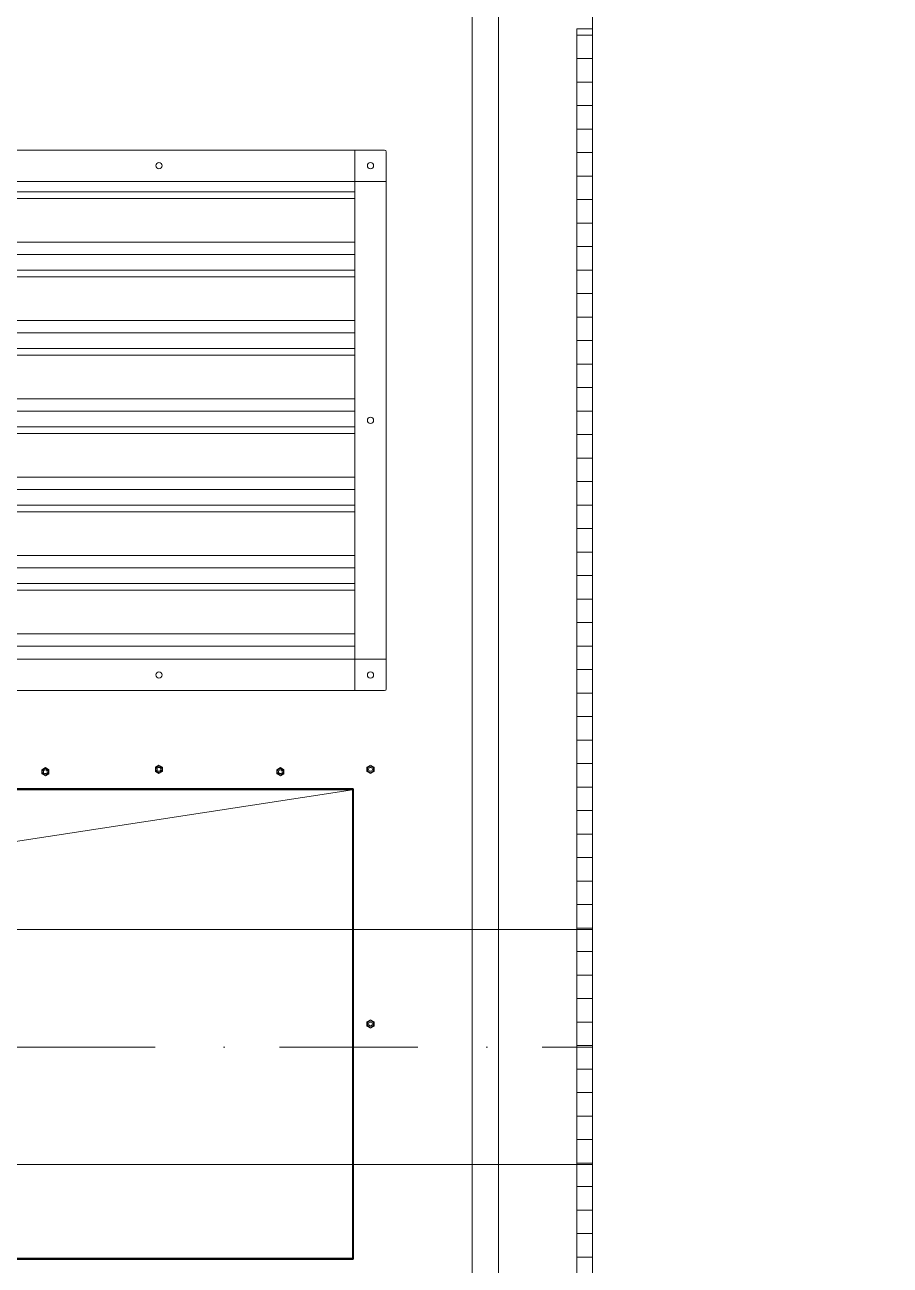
# Model space of a CAD drawing. Header units: millimetres. Extents: x 1322820 to 1391563, y 1051909 to 1098256.
# Drawn here: x 1326074 to 1327179, y 1083042 to 1084626 of the extents above; entities that cross this region are included whole.
import ezdxf

# ---------------------------------------------------------------- set-up
doc = ezdxf.new("R2010")
doc.units = ezdxf.units.MM
doc.header["$MEASUREMENT"] = 0
doc.set_wipeout_variables(frame=1)
doc.linetypes.add('Dot & Dashed', pattern=[335.138881, 176.388884, -88.194442, 0, -70.555556])
doc.linetypes.add('Wipeout_Contour', pattern=[1000, 0, -1000])
doc.layers.get('0').update_dxf_attribs({"true_color": 0x787878})
for name, color, linetype, true_color in [('arhitectura - decoratii fatada', 7, 'Continuous', 0x787878), ('New_arhitectura - sort tabla', 7, 'Continuous', 0x787878), ('New_rezistenta - atic', 7, 'Continuous', 0x787878)]:
    doc.layers.add(name, color=color, linetype=linetype, true_color=true_color)
for name, color, linetype, lineweight, true_color in [('arhitectura - decoratii fatada_Pen_No__21', 7, 'Continuous', 20, 0x787878), ('New_arhitectura - copertina_Pen_No__1', 7, 'Continuous', 13, 0x787878), ('New_arhitectura - sort tabla_Pen_No__21', 7, 'Continuous', 20, 0x787878), ('New_rezistenta - atic_Pen_No__1', 7, 'Continuous', 13, 0x787878)]:
    doc.layers.add(name, color=color, linetype=linetype, lineweight=lineweight, true_color=true_color)
doc.layers.add('CV_Pen_No__1', color=7, linetype='Continuous', lineweight=13)

# ---------------------------------------------------------------- blocks, each defined once
blk = doc.blocks.new('HEA Beam 23')
at = {"layer": 'New_arhitectura - copertina_Pen_No__1', "color": 7, "linetype": 'Continuous', "lineweight": 13}
for p, q in [((600, 150), (0, 150)), ((0, 150), (0, 0)), ((1200, 150), (600, 150)), ((1200, 0), (1200, 150)), ((0, 0), (0, -150)), ((1200, -150), (1200, 0)), ((0, -150), (600, -150)), ((600, -150), (1200, -150))]:
    blk.add_line(p, q, dxfattribs=at)
at = {"layer": 'New_arhitectura - copertina_Pen_No__1', "color": 7, "linetype": 'Dot & Dashed', "lineweight": 13}
blk.add_line((0, 0), (1200, 0), dxfattribs=at)
blk = doc.blocks.new('Slab_1_1', base_point=(1346478.5, 1090720.6))
at = {"layer": 'New_arhitectura - sort tabla_Pen_No__21', "color": 7, "linetype": 'Continuous', "lineweight": 20, "flags": 128}
blk.add_lwpolyline([(1346478.5, 1090720.6), (1326678.5, 1090720.6), (1326678.5, 1075928.7), (1355428.5, 1075928.7), (1355428.5, 1056170.7), (1372848.5, 1056170.7), (1372848.5, 1096120.6), (1355278.5, 1096120.6), (1355278.5, 1089268.7), (1355828.5, 1089268.7), (1355828.5, 1095570.6), (1372228.5, 1095570.6), (1372228.5, 1056720.7), (1355978.5, 1056720.7), (1355978.5, 1076470.6), (1327228.5, 1076470.6), (1327228.5, 1090170.6), (1346478.5, 1090170.6)], close=True, dxfattribs=at)
blk = doc.blocks.new('Wall_19_1', base_point=(1327178.5, 1090220.6))
at = {"color": 254, "linetype": 'Wipeout_Contour', "lineweight": 0, "ltscale": 6851626.523257658}
blk.add_wipeout([(1326798.5, 1076070.6), (1326828.5, 1076070.6), (1326828.5, 1090570.6), (1326798.5, 1090570.6)], dxfattribs=at).dxf.layer = 'New_rezistenta - atic'
at = {"layer": 'New_rezistenta - atic_Pen_No__1', "color": 7, "linetype": 'Continuous', "lineweight": 13, "flags": 128}
blk.add_lwpolyline([(1326798.5, 1090600.6), (1326798.5, 1076040.6)], dxfattribs=at)
at = {"color": 254, "linetype": 'Wipeout_Contour', "lineweight": 0, "ltscale": 6851826.914150106}
blk.add_wipeout([(1326828.5, 1076170.6), (1326928.5, 1076170.6), (1326928.5, 1090470.6), (1326828.5, 1090470.6)], dxfattribs=at).dxf.layer = 'New_rezistenta - atic'
at = {"color": 254, "linetype": 'Wipeout_Contour', "lineweight": 0, "ltscale": 6852366.706711189}
blk.add_wipeout([(1326928.5, 1076420.6), (1327178.5, 1076420.6), (1327178.5, 1090220.6), (1326928.5, 1090220.6)], dxfattribs=at).dxf.layer = 'New_rezistenta - atic'
blk = doc.blocks.new('Wall_63_1', base_point=(1326778.5, 1082920.7))
at = {"layer": 'arhitectura - decoratii fatada', "linetype": 'Continuous', "lineweight": 0, "true_color": 0x000000}
h = blk.add_hatch(dxfattribs=at)
h.set_pattern_fill('PLYWOOD_0001', color=18, style=0, pattern_type=2)
h.set_pattern_definition([(0, (1356235.236, 1078942.57), (0, 30), [])])
h.paths.add_polyline_path([(1326798.5, 1082920.7), (1326798.5, 1084620.7), (1326778.5, 1084620.7), (1326778.5, 1082920.7)])
at = {"layer": 'arhitectura - decoratii fatada_Pen_No__21', "color": 7, "linetype": 'Continuous', "lineweight": 20, "flags": 128}
for points in [[(1326798.5, 1084620.7), (1326778.5, 1084620.7)], [(1326778.5, 1084620.7), (1326778.5, 1082920.7)], [(1326798.5, 1082920.7), (1326798.5, 1084620.7)]]:
    blk.add_lwpolyline(points, dxfattribs=at)
blk = doc.blocks.new('terasa')
at = {"layer": 'New_arhitectura - copertina_Pen_No__1', "linetype": 'Continuous', "lineweight": 13, "xscale": -1, "zscale": 1000, "rotation": 180}
blk.add_blockref('HEA Beam 23', (1325728.502, 1083320.6), dxfattribs=at)
at = {"layer": 'New_arhitectura - sort tabla', "linetype": 'Continuous', "lineweight": 20}
blk.add_blockref('Slab_1_1', (1346478.502, 1090720.6), dxfattribs=at)
at = {"layer": 'New_rezistenta - atic', "lineweight": 20}
blk.add_blockref('Wall_19_1', (1327178.502, 1090220.6), dxfattribs=at)
at = {"layer": 'arhitectura - decoratii fatada', "lineweight": 20}
blk.add_blockref('Wall_63_1', (1326778.502, 1082920.65), dxfattribs=at)

msp = doc.modelspace()

# ---------------------------------------------------------------- block references
msp.add_blockref('terasa', (0, 0))

# ---------------------------------------------------------------- next in the draw order: linework, layer by layer
at = {"layer": 'CV_Pen_No__1', "color": 7, "linetype": 'Continuous', "lineweight": 13}
for p, q in [((1326645.1, 1085140.9), (1326645.1, 1082343.4)), ((1326495.1, 1084465.7), (1325695.1, 1084465.7)), ((1326495.1, 1084465.7), (1326495.1, 1084463.7)), ((1326495.1, 1084463.7), (1326495.1, 1084465.7)), ((1326533.1, 1084465.7), (1326495.1, 1084465.7)), ((1326495.1, 1084463.7), (1326495.1, 1084427.7)), ((1326495.1, 1084463.7), (1326495.1, 1084425.7)), ((1326535.1, 1084425.7), (1326535.1, 1084463.7)), ((1326495.1, 1084425.7), (1325695.1, 1084425.7)), ((1326495.1, 1083815.7), (1326495.1, 1084425.7)), ((1326495.1, 1084425.7), (1326533.1, 1084425.7)), ((1326497.1, 1084425.7), (1326533.1, 1084425.7)), ((1326535.1, 1084425.7), (1326533.1, 1084425.7)), ((1326535.1, 1084425.7), (1326533.1, 1084425.7)), ((1326535.1, 1083815.7), (1326535.1, 1084425.7)), ((1325695.1, 1084412.4), (1326495.1, 1084412.4)), ((1325695.1, 1084404.1), (1326495.1, 1084404.1)), ((1325695.1, 1084348.1), (1326495.1, 1084348.1)), ((1325695.1, 1084332.5), (1326495.1, 1084332.5)), ((1325695.1, 1084312.4), (1326495.1, 1084312.4)), ((1325695.1, 1084304.1), (1326495.1, 1084304.1)), ((1325695.1, 1084248.1), (1326495.1, 1084248.1)), ((1325695.1, 1084232.5), (1326495.1, 1084232.5)), ((1325695.1, 1084212.4), (1326495.1, 1084212.4)), ((1325695.1, 1084204.1), (1326495.1, 1084204.1)), ((1325695.1, 1084148.1), (1326495.1, 1084148.1)), ((1325695.1, 1084132.5), (1326495.1, 1084132.5)), ((1325695.1, 1084112.4), (1326495.1, 1084112.4)), ((1325695.1, 1084104.1), (1326495.1, 1084104.1)), ((1325695.1, 1084048.1), (1326495.1, 1084048.1)), ((1325695.1, 1084032.5), (1326495.1, 1084032.5)), ((1325695.1, 1084012.4), (1326495.1, 1084012.4)), ((1325695.1, 1084004.1), (1326495.1, 1084004.1)), ((1325695.1, 1083948.1), (1326495.1, 1083948.1)), ((1325695.1, 1083932.5), (1326495.1, 1083932.5)), ((1325695.1, 1083912.4), (1326495.1, 1083912.4)), ((1325695.1, 1083904.1), (1326495.1, 1083904.1)), ((1325695.1, 1083848.1), (1326495.1, 1083848.1)), ((1325695.1, 1083832.5), (1326495.1, 1083832.5)), ((1325695.1, 1083815.7), (1326495.1, 1083815.7)), ((1326495.1, 1083815.7), (1326495.1, 1083777.7)), ((1326533.1, 1083815.7), (1326495.1, 1083815.7)), ((1326495.1, 1083813.7), (1326495.1, 1083777.7)), ((1326533.1, 1083815.7), (1326497.1, 1083815.7)), ((1326535.1, 1083815.7), (1326533.1, 1083815.7)), ((1326533.1, 1083815.7), (1326535.1, 1083815.7)), ((1326535.1, 1083777.7), (1326535.1, 1083815.7)), ((1326495.1, 1083775.7), (1326495.1, 1083777.7)), ((1326495.1, 1083775.7), (1326495.1, 1083777.7)), ((1325695.1, 1083775.7), (1326495.1, 1083775.7)), ((1326495.1, 1083775.7), (1326533.1, 1083775.7)), ((1326095.6, 1083674.8), (1326100.1, 1083677.4)), ((1326100.1, 1083677.4), (1326095.6, 1083674.8)), ((1326095.6, 1083669.5), (1326095.6, 1083674.8)), ((1326095.6, 1083674.8), (1326095.6, 1083669.5)), ((1326100.1, 1083666.9), (1326095.6, 1083669.5)), ((1326095.6, 1083669.5), (1326100.1, 1083666.9)), ((1326100.1, 1083677.4), (1326104.7, 1083674.8)), ((1326104.7, 1083674.8), (1326100.1, 1083677.4)), ((1326104.7, 1083669.5), (1326100.1, 1083666.9)), ((1326100.1, 1083666.9), (1326104.7, 1083669.5)), ((1326104.7, 1083674.8), (1326104.7, 1083669.5)), ((1326104.7, 1083669.5), (1326104.7, 1083674.8)), ((1326240.6, 1083677.8), (1326245.1, 1083680.4)), ((1326245.1, 1083680.4), (1326240.6, 1083677.8)), ((1326240.6, 1083672.5), (1326240.6, 1083677.8)), ((1326240.6, 1083677.8), (1326240.6, 1083672.5)), ((1326245.1, 1083669.9), (1326240.6, 1083672.5)), ((1326240.6, 1083672.5), (1326245.1, 1083669.9)), ((1326245.1, 1083680.4), (1326249.7, 1083677.8)), ((1326249.7, 1083677.8), (1326245.1, 1083680.4)), ((1326249.7, 1083672.5), (1326245.1, 1083669.9)), ((1326245.1, 1083669.9), (1326249.7, 1083672.5)), ((1326249.7, 1083677.8), (1326249.7, 1083672.5)), ((1326249.7, 1083672.5), (1326249.7, 1083677.8)), ((1326395.6, 1083674.8), (1326400.1, 1083677.4)), ((1326400.1, 1083677.4), (1326395.6, 1083674.8)), ((1326395.6, 1083669.5), (1326395.6, 1083674.8)), ((1326395.6, 1083674.8), (1326395.6, 1083669.5)), ((1326400.1, 1083666.9), (1326395.6, 1083669.5)), ((1326395.6, 1083669.5), (1326400.1, 1083666.9)), ((1326400.1, 1083677.4), (1326404.7, 1083674.8)), ((1326404.7, 1083674.8), (1326400.1, 1083677.4)), ((1326404.7, 1083669.5), (1326400.1, 1083666.9)), ((1326400.1, 1083666.9), (1326404.7, 1083669.5)), ((1326404.7, 1083674.8), (1326404.7, 1083669.5)), ((1326404.7, 1083669.5), (1326404.7, 1083674.8)), ((1326510.6, 1083677.8), (1326515.1, 1083680.4)), ((1326515.1, 1083680.4), (1326510.6, 1083677.8)), ((1326510.6, 1083672.5), (1326510.6, 1083677.8)), ((1326510.6, 1083677.8), (1326510.6, 1083672.5)), ((1326515.1, 1083669.9), (1326510.6, 1083672.5)), ((1326510.6, 1083672.5), (1326515.1, 1083669.9)), ((1326515.1, 1083680.4), (1326519.7, 1083677.8)), ((1326519.7, 1083677.8), (1326515.1, 1083680.4)), ((1326519.7, 1083672.5), (1326515.1, 1083669.9)), ((1326515.1, 1083669.9), (1326519.7, 1083672.5)), ((1326519.7, 1083677.8), (1326519.7, 1083672.5)), ((1326519.7, 1083672.5), (1326519.7, 1083677.8)), ((1325697.6, 1083650.7), (1326492.6, 1083650.7)), ((1326492.1, 1083650.2), (1325698.2, 1083650.2)), ((1326492.1, 1083650.7), (1326492.1, 1083650.2)), ((1326492.1, 1083650.2), (1326492.1, 1083650.2)), ((1326493.6, 1083649.7), (1326493.6, 1083050.7)), ((1325698.2, 1083649.2), (1326492.1, 1083649.2)), ((1326492.1, 1083649.2), (1325802.6, 1083543.6)), ((1326492.1, 1083649.1), (1326492.1, 1083051.2)), ((1326493.2, 1083649.1), (1326493.1, 1083649.1)), ((1326493.1, 1083649.1), (1326493.1, 1083051.2)), ((1326493.6, 1083649.1), (1326493.2, 1083649.1)), ((1326510.6, 1083352.8), (1326515.1, 1083355.4)), ((1326515.1, 1083355.4), (1326510.6, 1083352.8)), ((1326510.6, 1083347.5), (1326510.6, 1083352.8)), ((1326510.6, 1083352.8), (1326510.6, 1083347.5)), ((1326515.1, 1083355.4), (1326519.7, 1083352.8)), ((1326519.7, 1083352.8), (1326515.1, 1083355.4)), ((1326519.7, 1083352.8), (1326519.7, 1083347.5)), ((1326519.7, 1083347.5), (1326519.7, 1083352.8)), ((1326515.1, 1083344.9), (1326510.6, 1083347.5)), ((1326510.6, 1083347.5), (1326515.1, 1083344.9)), ((1326519.7, 1083347.5), (1326515.1, 1083344.9)), ((1326515.1, 1083344.9), (1326519.7, 1083347.5)), ((1326492.6, 1083049.7), (1325697.6, 1083049.7)), ((1325698.2, 1083051.2), (1326492.1, 1083051.2)), ((1325698.2, 1083050.2), (1326492.1, 1083050.2)), ((1326492.1, 1083050.1), (1326492.1, 1083050.2)), ((1326492.1, 1083049.7), (1326492.1, 1083050.1)), ((1326493.2, 1083051.2), (1326493.1, 1083051.2)), ((1326493.6, 1083051.2), (1326493.2, 1083051.2))]:
    msp.add_line(p, q, dxfattribs=at)
for centre, radius in [((1326245.1, 1084445.7), 4), ((1326515.1, 1084445.7), 4), ((1326515.1, 1084120.7), 4), ((1326245.1, 1083795.7), 4), ((1326515.1, 1083795.7), 4), ((1326100.1, 1083672.2), 4), ((1326100.1, 1083672.2), 2.46), ((1326245.1, 1083675.2), 4), ((1326245.1, 1083675.2), 2.46), ((1326400.1, 1083672.2), 4), ((1326400.1, 1083672.2), 2.46), ((1326515.1, 1083675.2), 4), ((1326515.1, 1083675.2), 2.46), ((1326515.1, 1083350.2), 4), ((1326515.1, 1083350.2), 2.46)]:
    msp.add_circle(centre, radius, dxfattribs=at)
for centre, radius, start, end in [((1326533.1, 1084463.7), 2, 0, 90), ((1326533.1, 1083777.7), 2, 270, 0), ((1326492.1, 1083649.1), 1.05, 0, 90), ((1326492.6, 1083649.7), 1, 0, 90), ((1326492.1, 1083649.1), 0.05, 0, 90), ((1326492.1, 1083051.2), 1.05, 270, 357.2706), ((1326492.1, 1083051.2), 0.05, 270, 0), ((1326492.6, 1083050.7), 1, 270, 0), ((1326492.1, 1083051.2), 1.05, 357.2706, 0)]:
    msp.add_arc(centre, radius, start, end, dxfattribs=at)

doc.saveas('drawing.dxf')
